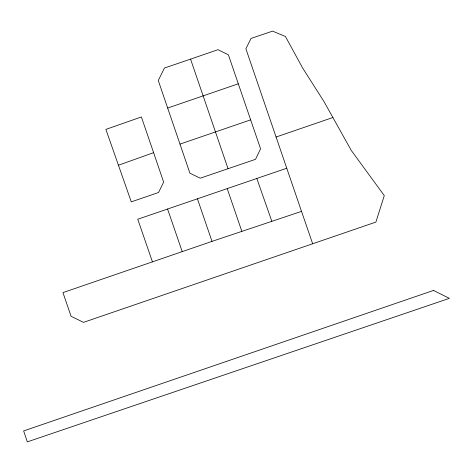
<?xml version="1.0" encoding="UTF-8"?>
<svg xmlns="http://www.w3.org/2000/svg" width="473" height="473" viewBox="0 0 473 473"><rect width="100%" height="100%" fill="white"/><g stroke="black" fill="none" stroke-linecap="round" stroke-linejoin="round"><path stroke-width="0.71" d="M118.445 165.213L153.613 152.678L141.38 116.955L105.887 129.395L131.281 201.859L158.544 192.499L163.64 182.123L153.613 152.678M301.526 211.384L245.883 48.778L251.051 38.425L272.59 31.129L285.426 36.48L302.685 68.1L323.881 101.388L351.333 150.526L384.277 195.603L375.893 222.085L83.514 322.35L71.051 316.277L62.962 292.604L212.016 241.384L301.526 211.384L312.671 243.79M190.56 59.137L218.012 49.683L228.394 54.85L260.57 148.812L255.521 159.33L200.245 178.185L189.915 173.183L158.266 80.493L164.433 68.029L190.56 59.137L228.045 168.69M250.607 119.876L180 144.105M167.673 108.039L238.286 83.804M276.019 137.04L332.891 117.511M286.768 168.222L137.767 219.236L152.454 261.906M256.815 178.487L271.827 221.252M227.211 188.632L241.827 231.279M197.418 198.802L212.016 241.384M167.56 209.019L182.271 251.737M433.552 290.422L23.65 430.927L27.333 441.871L449.35 298.368L433.552 290.422"/></g></svg>
